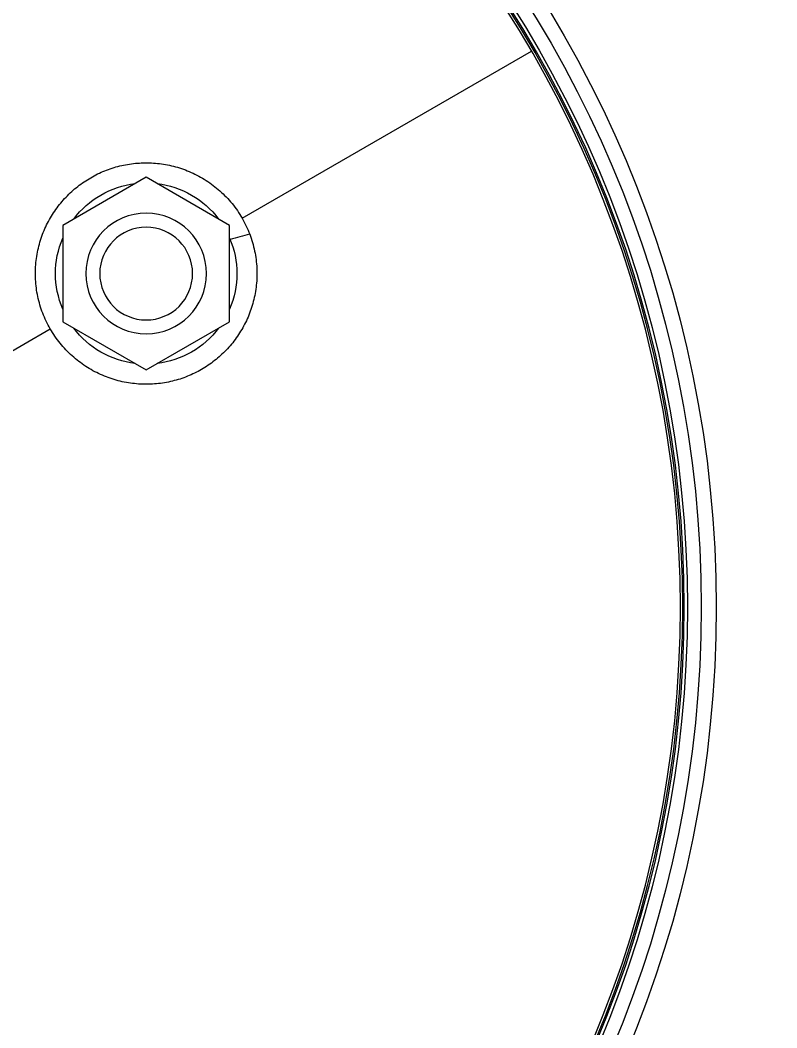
# Model space of a CAD drawing. Header units: millimetres. Extents: x -20146070 to 165023, y -3349561 to 35447.
# Drawn here: x -292260.9 to -292053.6, y -46136.6 to -45860.5 of the extents above; entities that cross this region are included whole.
import ezdxf
from ezdxf import colors
from ezdxf.entities.mleader import LeaderData, LeaderLine
from ezdxf.math import Vec2, Vec3

# ---------------------------------------------------------------- set-up
doc = ezdxf.new("R2010")
doc.units = ezdxf.units.MM
doc.header["$LTSCALE"] = 50
doc.linetypes.add('CONTINOUS', pattern=[0])
for name, color, linetype in [('ASPL- FM200-DEVICES', 8, 'Continuous'), ('M_FIREALAM-_E-', 10, 'Continuous'), ('M_FM 200 Cylinder', 1, 'Continuous')]:
    doc.layers.add(name, color=color, linetype=linetype)
doc.styles.add('RomanS', font='romans__.ttf', dxfattribs={"width": 0.75, "height": 40})
doc.linetypes.add('DRY_RISER', pattern='A,0.5,-0.2,["DR",Standard,S=0.1,R=0,X=-0.05,Y=-0.05],-0.2', length=0.9)

# ---------------------------------------------------------------- blocks, each defined once
blk = doc.blocks.new('343')
at = {"layer": 'ASPL- FM200-DEVICES', "color": 1, "lineweight": 5}
for p, q in [((-38874.71, -128839.08), (-38953.99, -128793.31)), ((-38871.28, -128841.06), (-38848.43, -128827.87)), ((-38848.43, -128827.87), (-38825.57, -128841.06)), ((-38871.28, -128867.45), (-38871.28, -128841.06)), ((-38825.57, -128841.06), (-38825.57, -128867.45)), ((-38848.43, -128880.65), (-38871.28, -128867.45)), ((-38825.57, -128867.45), (-38848.43, -128880.65)), ((-38771.45, -128898.7), (-38822.14, -128869.43))]:
    blk.add_line(p, q, dxfattribs=at)
for centre, radius in [((-38690.09, -128945.68), 305.79), ((-38690.09, -128945.68), 305.36), ((-38690.09, -128945.68), 304.73), ((-38848.43, -128854.26), 16.53), ((-38848.43, -128854.26), 12.72)]:
    blk.add_circle(centre, radius, dxfattribs=at)
for centre, radius, start, end in [((-38690.09, -128945.68), 314.54, 90, 270), ((-38690.09, -128945.68), 310.44, 90, 270), ((-38690.09, -128945.68), 306.63, 90, 270), ((-38848.43, -128854.26), 24.84, 96.962, 143.038), ((-38848.43, -128854.26), 24.84, 36.962, 83.038), ((-38848.43, -128854.26), 24.84, 156.962, 203.038), ((-38848.43, -128854.26), 24.84, 336.962, 23.038), ((-38848.43, -128854.26), 24.84, 216.962, 263.038), ((-38848.43, -128854.26), 24.84, 276.962, 323.038)]:
    blk.add_arc(centre, radius, start, end, dxfattribs=at)
for points, knots in [([(-38822.14, -128869.43), (-38821.34, -128868.05), (-38820.65, -128866.6), (-38820.09, -128865.12), (-38819.52, -128863.63), (-38819.07, -128862.11), (-38818.74, -128860.56), (-38818.41, -128859.02), (-38818.2, -128857.46), (-38818.12, -128855.89), (-38818.04, -128854.34), (-38818.07, -128852.79), (-38818.23, -128851.25), (-38818.38, -128849.73), (-38818.65, -128848.22), (-38819.02, -128846.74), (-38819.4, -128845.28), (-38819.88, -128843.85), (-38820.46, -128842.47), (-38821.04, -128841.1), (-38821.71, -128839.78), (-38822.48, -128838.51), (-38823.24, -128837.26), (-38824.1, -128836.06), (-38825.02, -128834.93), (-38825.95, -128833.82), (-38826.95, -128832.77), (-38828.02, -128831.79), (-38829.09, -128830.83), (-38830.22, -128829.93), (-38831.41, -128829.13), (-38832.6, -128828.33), (-38833.85, -128827.6), (-38835.13, -128826.98), (-38836.41, -128826.35), (-38837.75, -128825.81), (-38839.12, -128825.37), (-38840.48, -128824.93), (-38841.89, -128824.59), (-38843.32, -128824.34), (-38844.73, -128824.1), (-38846.19, -128823.96), (-38847.65, -128823.92), (-38849.1, -128823.88), (-38850.59, -128823.95), (-38852.06, -128824.13), (-38853.52, -128824.3), (-38855.01, -128824.59), (-38856.46, -128824.99), (-38857.9, -128825.39), (-38859.36, -128825.91), (-38860.76, -128826.53), (-38862.16, -128827.15), (-38863.54, -128827.89), (-38864.85, -128828.74), (-38866.17, -128829.58), (-38867.44, -128830.55), (-38868.62, -128831.61), (-38869.81, -128832.66), (-38870.94, -128833.84), (-38871.95, -128835.09), (-38872.97, -128836.33), (-38873.9, -128837.68), (-38874.71, -128839.08), (-38874.71, -128839.08), (-38874.71, -128839.08), (-38874.71, -128839.08)], [0.4768478, 0.4768478, 0.4768478, 0.4768478, 0.5017063, 0.5017063, 0.5017063, 0.5265887, 0.5265887, 0.5265887, 0.5513429, 0.5513429, 0.5513429, 0.5759371, 0.5759371, 0.5759371, 0.6004205, 0.6004205, 0.6004205, 0.624683, 0.624683, 0.624683, 0.6488417, 0.6488417, 0.6488417, 0.6728307, 0.6728307, 0.6728307, 0.6966562, 0.6966562, 0.6966562, 0.7204046, 0.7204046, 0.7204046, 0.7440151, 0.7440151, 0.7440151, 0.7675196, 0.7675196, 0.7675196, 0.7909715, 0.7909715, 0.7909715, 0.8143188, 0.8143188, 0.8143188, 0.8376291, 0.8376291, 0.8376291, 0.8608883, 0.8608883, 0.8608883, 0.8841197, 0.8841197, 0.8841197, 0.9073111, 0.9073111, 0.9073111, 0.9304727, 0.9304727, 0.9304727, 0.9536935, 0.9536935, 0.9536935, 0.9768347, 0.9768347, 0.9768347, 0.9768493, 0.9768493, 0.9768493, 0.9768493]), ([(-38876.79, -128843.47), (-38877.37, -128844.98), (-38877.82, -128846.53), (-38878.14, -128848.09), (-38878.47, -128849.65), (-38878.67, -128851.23), (-38878.74, -128852.79), (-38878.82, -128854.35), (-38878.77, -128855.92), (-38878.61, -128857.44), (-38878.45, -128858.96), (-38878.17, -128860.48), (-38877.79, -128861.93), (-38877.41, -128863.38), (-38876.92, -128864.81), (-38876.34, -128866.17), (-38875.76, -128867.53), (-38875.08, -128868.85), (-38874.32, -128870.09), (-38873.56, -128871.33), (-38872.71, -128872.52), (-38871.79, -128873.63), (-38870.87, -128874.74), (-38869.86, -128875.79), (-38868.81, -128876.75), (-38867.74, -128877.71), (-38866.61, -128878.6), (-38865.42, -128879.4), (-38864.23, -128880.21), (-38862.99, -128880.93), (-38861.7, -128881.55), (-38860.41, -128882.18), (-38859.07, -128882.72), (-38857.7, -128883.16), (-38856.32, -128883.6), (-38854.91, -128883.95), (-38853.47, -128884.19), (-38852.03, -128884.43), (-38850.57, -128884.57), (-38849.11, -128884.6), (-38847.63, -128884.63), (-38846.14, -128884.56), (-38844.66, -128884.37), (-38843.18, -128884.19), (-38841.69, -128883.89), (-38840.24, -128883.48), (-38838.77, -128883.07), (-38837.33, -128882.55), (-38835.93, -128881.92), (-38834.53, -128881.28), (-38833.16, -128880.54), (-38831.86, -128879.69), (-38830.55, -128878.83), (-38829.3, -128877.87), (-38828.13, -128876.82), (-38826.95, -128875.76), (-38825.85, -128874.61), (-38824.85, -128873.37), (-38823.85, -128872.14), (-38822.94, -128870.82), (-38822.14, -128869.43)], [0, 0, 0, 0, 0.0232174, 0.0232174, 0.0232174, 0.0463681, 0.0463681, 0.0463681, 0.0695448, 0.0695448, 0.0695448, 0.092765, 0.092765, 0.092765, 0.1159851, 0.1159851, 0.1159851, 0.1393018, 0.1393018, 0.1393018, 0.1626421, 0.1626421, 0.1626421, 0.1860564, 0.1860564, 0.1860564, 0.2095953, 0.2095953, 0.2095953, 0.2331963, 0.2331963, 0.2331963, 0.2569201, 0.2569201, 0.2569201, 0.2807989, 0.2807989, 0.2807989, 0.3047782, 0.3047782, 0.3047782, 0.3289518, 0.3289518, 0.3289518, 0.3532548, 0.3532548, 0.3532548, 0.3777337, 0.3777337, 0.3777337, 0.4023553, 0.4023553, 0.4023553, 0.4270997, 0.4270997, 0.4270997, 0.4519887, 0.4519887, 0.4519887, 0.4768478, 0.4768478, 0.4768478, 0.4768478])]:
    blk.add_open_spline(points, degree=3, knots=knots, dxfattribs=at)
for points in [[(-38874.71, -128839.08), (-38875.52, -128840.49), (-38876.22, -128841.97), (-38876.79, -128843.47)], [(-38876.79, -128843.47), (-38875.01, -128843.96), (-38873.23, -128844.46), (-38871.45, -128844.95)]]:
    blk.add_open_spline(points, degree=3, dxfattribs=at)
blk = doc.blocks.new('SMOKE_FC')
at = {"color": 7, "linetype": 'CONTINOUS'}
ml = blk.add_multileader_mtext('Standard', dxfattribs=at)
ml.set_content('{\\fArial|b0|i0|c0|p34;S}', color=7, style='RomanS')
ml.set_leader_properties(color=10)
ml.build(insert=Vec2(0, 0))
ml.multileader.update_dxf_attribs({"dogleg_length": 3.34, "arrow_head_size": 138.21, "scale": 50})
ctx = ml.context
ctx.base_point, ctx.scale, ctx.char_height, ctx.arrow_head_size, ctx.landing_gap_size, ctx.plane_origin = Vec3(10040043.16, 1663039.73), 50, 207.3094, 138.21, 138.21, Vec3(10036641.44, 1659230.95)
notes = []
notes.append((ctx, [(0, (0, 0, 0), (0, 0), (1, 0), 1, [])]))
ctx.mtext.insert, ctx.mtext.flow_direction = Vec3(10040181.36, 1663145.15), 5
for ctx, leaders in notes:
    for number, flags, end, landing, length, lines in leaders:
        leader = LeaderData()
        leader.index, (leader.has_last_leader_line, leader.has_dogleg_vector, leader.attachment_direction) = number, flags
        leader.last_leader_point, leader.dogleg_vector, leader.dogleg_length = Vec3(end), Vec3(landing), length
        for number, points, colour, breaks in lines:
            line = LeaderLine()
            line.index, line.vertices, line.color, line.breaks = number, Vec3.list(points), colors.encode_raw_color(colour), breaks
            leader.lines.append(line)
        ctx.leaders.append(leader)
blk = doc.blocks.new('SMOKE')
at = {"color": 7, "linetype": 'CONTINOUS'}
ml = blk.add_multileader_mtext('Standard', dxfattribs=at)
ml.set_content('{\\fArial|b0|i0|c0|p34;S}', color=7, style='RomanS')
ml.set_leader_properties(color=10)
ml.build(insert=Vec2(0, 0))
ml.multileader.update_dxf_attribs({"dogleg_length": 3.34, "arrow_head_size": 171.11, "scale": 50})
ctx = ml.context
ctx.base_point, ctx.scale, ctx.char_height, ctx.arrow_head_size, ctx.landing_gap_size, ctx.plane_origin = Vec3(10040458.85, 1663039.05), 50, 256.6687, 171.11, 171.11, Vec3(10036247.2, 1658323.42)
notes = []
notes.append((ctx, [(0, (0, 0, 0), (0, 0), (1, 0), 1, [])]))
ctx.mtext.insert, ctx.mtext.flow_direction = Vec3(10040629.96, 1663169.57), 5
for ctx, leaders in notes:
    for number, flags, end, landing, length, lines in leaders:
        leader = LeaderData()
        leader.index, (leader.has_last_leader_line, leader.has_dogleg_vector, leader.attachment_direction) = number, flags
        leader.last_leader_point, leader.dogleg_vector, leader.dogleg_length = Vec3(end), Vec3(landing), length
        for number, points, colour, breaks in lines:
            line = LeaderLine()
            line.index, line.vertices, line.color, line.breaks = number, Vec3.list(points), colors.encode_raw_color(colour), breaks
            leader.lines.append(line)
        ctx.leaders.append(leader)

msp = doc.modelspace()

# ---------------------------------------------------------------- block references
at = {"layer": 'M_FIREALAM-_E-'}
for name, p, xscale, yscale, zscale in [('SMOKE', (-12842896.26, -2136319.15), 1.28, 1.28, 1.28), ('SMOKE', (-12837356.49, -2137100.4), 1.28, 1.28, 1.28), ('SMOKE', (-12842882.17, -2139119.15), 1.28, 1.28, 1.28), ('SMOKE', (-12837356.49, -2141062.9), 1.28, 1.28, 1.28), ('SMOKE', (-12844197.58, -2141531.65), 1.28, 1.28, 1.28), ('SMOKE', (-12841946.36, -2141531.65), 1.28, 1.28, 1.28), ('SMOKE', (-10273997.75, -1718610.07), 1.024, 1.024, 1.024), ('SMOKE', (-10272498.32, -1718640.43), 1.024, 1.024, 1.024), ('SMOKE', (-13016264.67, -2148128.08), 1.28, 1.28, 1.28), ('SMOKE', (-20146070.18, -3348204.73), 2, 2, 2), ('SMOKE_FC', (-20145143.2, -3349560.7), 2, 2, 2), ('SMOKE', (-12920156.99, -2170486.98), 1.28, 1.28, 1.28), ('SMOKE', (-13136534.36, -2170956.57), 1.28, 1.28, 1.28), ('SMOKE_FC', (-13141575.84, -2170993.86), 1.28, 1.28, 1.28), ('SMOKE', (-12915444.49, -2171268.23), 1.28, 1.28, 1.28), ('SMOKE_FC', (-13135941.09, -2171962.44), 1.28, 1.28, 1.28), ('SMOKE', (-13142169.11, -2171999.74), 1.28, 1.28, 1.28), ('SMOKE', (-12898688.72, -2172810.29), 1.28, 1.28, 1.28), ('SMOKE_FC', (-12903730.2, -2172847.59), 1.28, 1.28, 1.28), ('SMOKE', (-12920156.99, -2172886.98), 1.28, 1.28, 1.28), ('SMOKE_FC', (-12898095.45, -2173616.17), 1.28, 1.28, 1.28), ('SMOKE', (-12904323.47, -2173653.46), 1.28, 1.28, 1.28)]:
    msp.add_blockref(name, p, dxfattribs=dict(at, xscale=xscale, yscale=yscale, zscale=zscale))
at = {"layer": 'M_FM 200 Cylinder', "linetype": 'DRY_RISER', "lineweight": -3, "xscale": -1}
msp.add_blockref('343', (-331074.79, 82924.35), dxfattribs=at)

doc.saveas('drawing.dxf')
